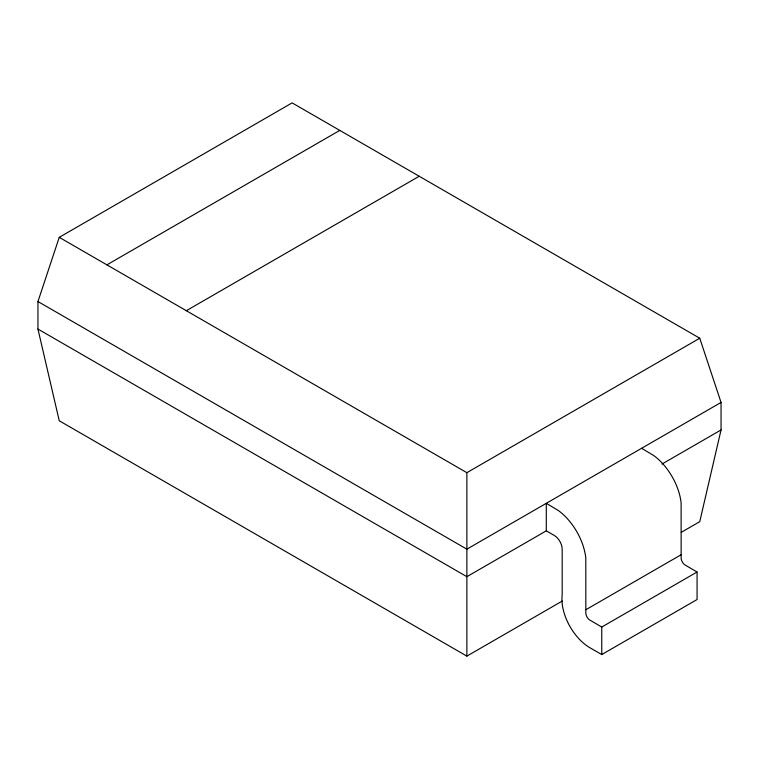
<?xml version="1.0" encoding="UTF-8"?>
<svg xmlns="http://www.w3.org/2000/svg" width="759" height="759" viewBox="0 0 759 759"><rect width="100%" height="100%" fill="white"/><g stroke="black" fill="none" stroke-linecap="round" stroke-linejoin="round"><path stroke-width="1.14" d="M546.3 530.835L546.3 503.321L558.396 510.56A45.009 25.986 60 0 1 585.796 558.007L585.834 613.025A5.882 3.397 60 0 0 589.401 619.799L601.754 627.048L697.066 572.02L697.066 599.534L601.754 654.562L589.99 647.778A39.667 22.903 60 0 1 562.191 595.037L562.191 549.174A11.233 6.489 60 0 0 554.25 535.418L546.3 530.835L466.87 576.688L37.95 329.055L37.95 301.541L59.249 237.339L292.13 102.882L699.751 338.229L721.05 402.431L721.05 429.945L699.751 521.661L681.288 532.325M641.621 448.284L653.717 455.523A45.009 25.986 60 0 1 681.117 502.98L681.146 557.998A5.882 3.397 60 0 0 684.722 564.772L697.066 572.02M106.905 264.853L339.785 130.396M186.334 310.706L419.215 176.259M59.249 237.339L466.87 472.677L699.751 338.229M721.05 402.431L466.87 549.174L37.95 301.541M661.99 464.043L721.05 429.945M37.95 329.055L59.249 420.771L466.87 656.118L562.286 601.033M586.014 609.648L681.335 554.62M601.754 627.048L601.754 654.562M466.87 472.677L466.87 656.118"/></g></svg>
